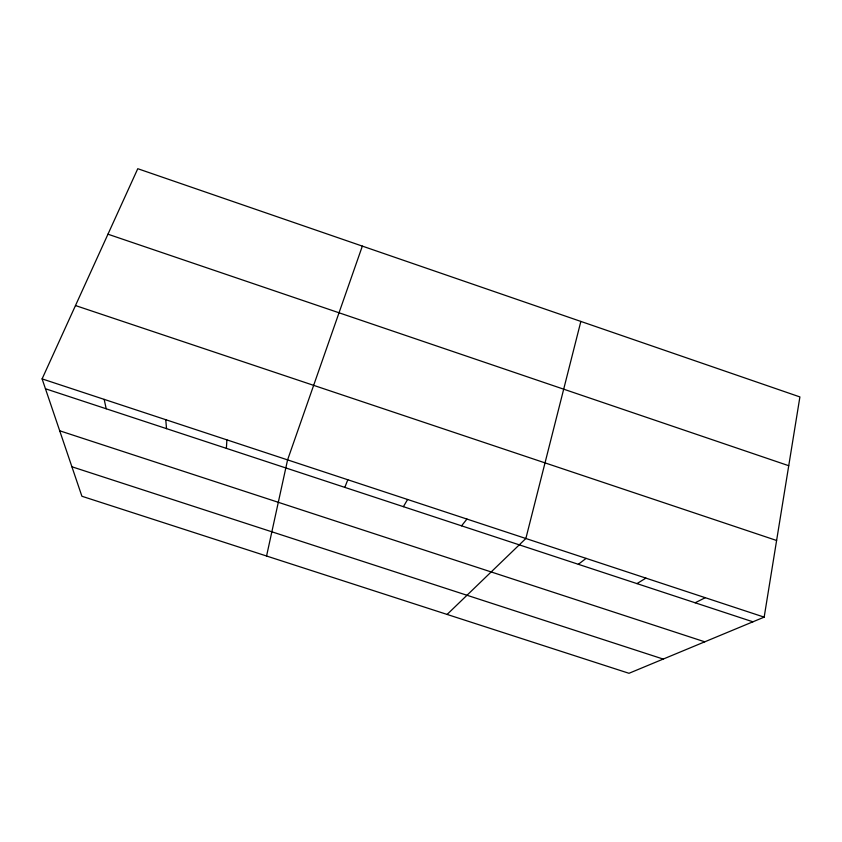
<?xml version="1.0" encoding="UTF-8"?>
<svg xmlns="http://www.w3.org/2000/svg" width="842" height="842" viewBox="0 0 842 842"><rect width="100%" height="100%" fill="white"/><g stroke="black" fill="none" stroke-linecap="round" stroke-linejoin="round"><path stroke-width="1.26" d="M226.382 448.365L226.898 439.861M764.168 617.133L799.9 396.929L137.772 168.705L42.1 378.889L81.906 496.254L628.985 673.295L764.168 617.133L42.1 378.889M266.556 556.015L287.585 459.879L362.344 246.106M580.854 321.423L525.861 538.501L447.102 614.439M344.82 487.371L347.809 479.761M403.392 506.673L407.602 499.485M461.553 525.829L466.952 519.061M578.338 564.298L586.106 558.383M636.952 583.611L645.909 578.107M695.145 602.777L705.259 597.694M71.907 466.773L663.222 659.076M59.698 430.788L704.754 641.814M45.447 388.762L752.916 621.806M75.485 305.551L776.608 540.48M107.955 234.202L788.733 465.71M104.166 399.371L106.208 408.77M165.758 419.695L166.516 428.641"/></g></svg>
